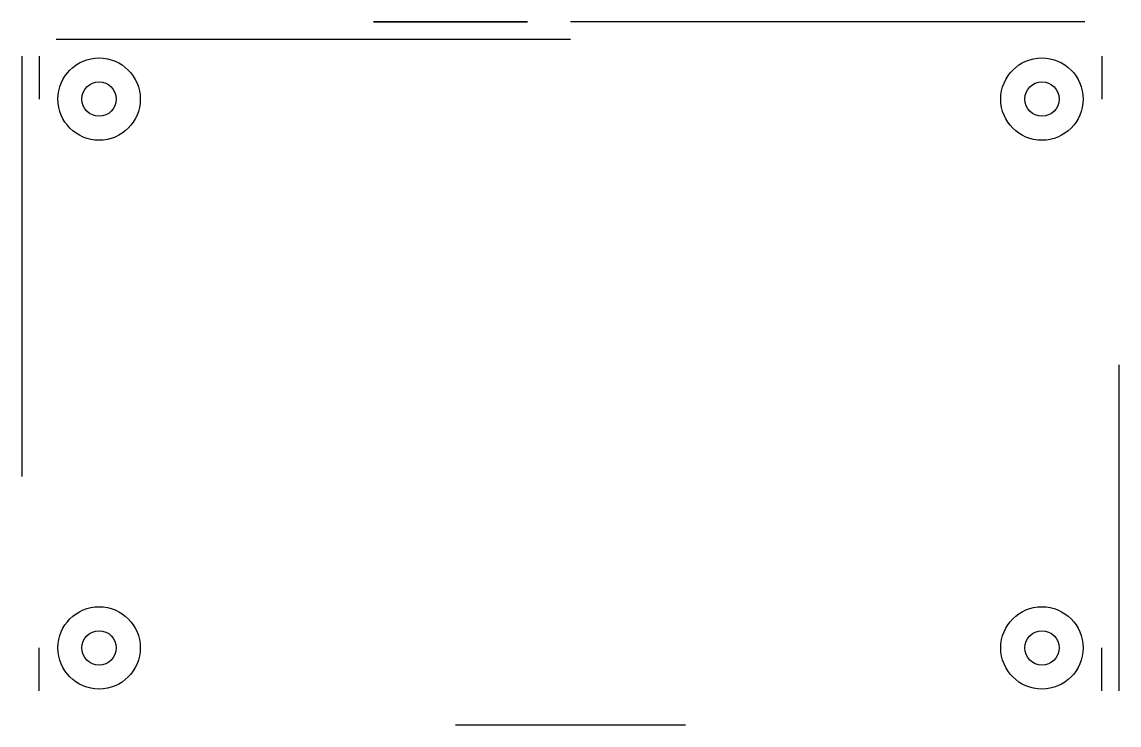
# Model space of a CAD drawing. Header units: millimetres. Extents: x 20.3 to 84.3, y 9.5 to 50.5.
import ezdxf

# ---------------------------------------------------------------- set-up
doc = ezdxf.new("R2010")
doc.units = ezdxf.units.MM

msp = doc.modelspace()

# ---------------------------------------------------------------- linework, layer by layer
for p, q in [((40.756, 50.502, 1.8), (40.756, 50.502, 4.8)), ((49.756, 50.502, 1.8), (40.756, 50.502, 1.8)), ((82.256, 50.502, 6), (52.256, 50.502, 6)), ((63.756, 50.502, 4.8), (63.756, 50.502, 1.8)), ((22.256, 49.502, 6), (52.256, 49.502, 6)), ((20.256, 48.502, 6), (20.256, 30.002, 6)), ((21.256, 48.502), (21.256, 46.002)), ((83.256, 48.502), (83.256, 46.002)), ((21.256, 11.502), (21.256, 14.002)), ((83.256, 11.502), (83.256, 14.002))]:
    msp.add_line(p, q)
at = {"extrusion": (1.18424e-16, 1, 0)}
for p, q in [((40.756, 50.502, 4.8), (49.756, 50.502, 4.8)), ((49.756, 50.502, 4.8), (49.756, 50.502, 1.8)), ((63.756, 50.502, 4.8), (54.756, 50.502, 4.8)), ((54.756, 50.502, 4.8), (54.756, 50.502, 1.8)), ((63.756, 50.502, 1.8), (54.756, 50.502, 1.8))]:
    msp.add_line(p, q, dxfattribs=at)
at = {"extrusion": (-1, 9.60193e-17, 0)}
for p, q in [((20.256, 40.002, 2.7), (20.256, 40.002, 4.7)), ((20.256, 40.002, 4.7), (20.256, 24.002, 4.7)), ((20.256, 24.002, 4.7), (20.256, 24.002, 2.7))]:
    msp.add_line(p, q, dxfattribs=at)
at = {"extrusion": (1, 0, 0)}
msp.add_line((84.256, 11.502, 6), (84.256, 30.502, 6), dxfattribs=at)
at = {"extrusion": (0, -1, 0)}
for p, q in [((52.256, 9.502), (45.556, 9.502)), ((45.556, 9.502), (45.556, 9.502, 6)), ((58.956, 9.502), (52.256, 9.502)), ((58.956, 9.502, 6), (58.956, 9.502))]:
    msp.add_line(p, q, dxfattribs=at)
for centre, radius in [((24.756, 46.002), 2.4), ((79.756, 46.002), 2.4), ((24.756, 46.002), 1), ((79.756, 46.002), 1), ((24.756, 14.002), 2.4), ((79.756, 14.002), 2.4), ((24.756, 14.002), 1), ((79.756, 14.002), 1)]:
    msp.add_circle(centre, radius)

doc.saveas('drawing.dxf')
